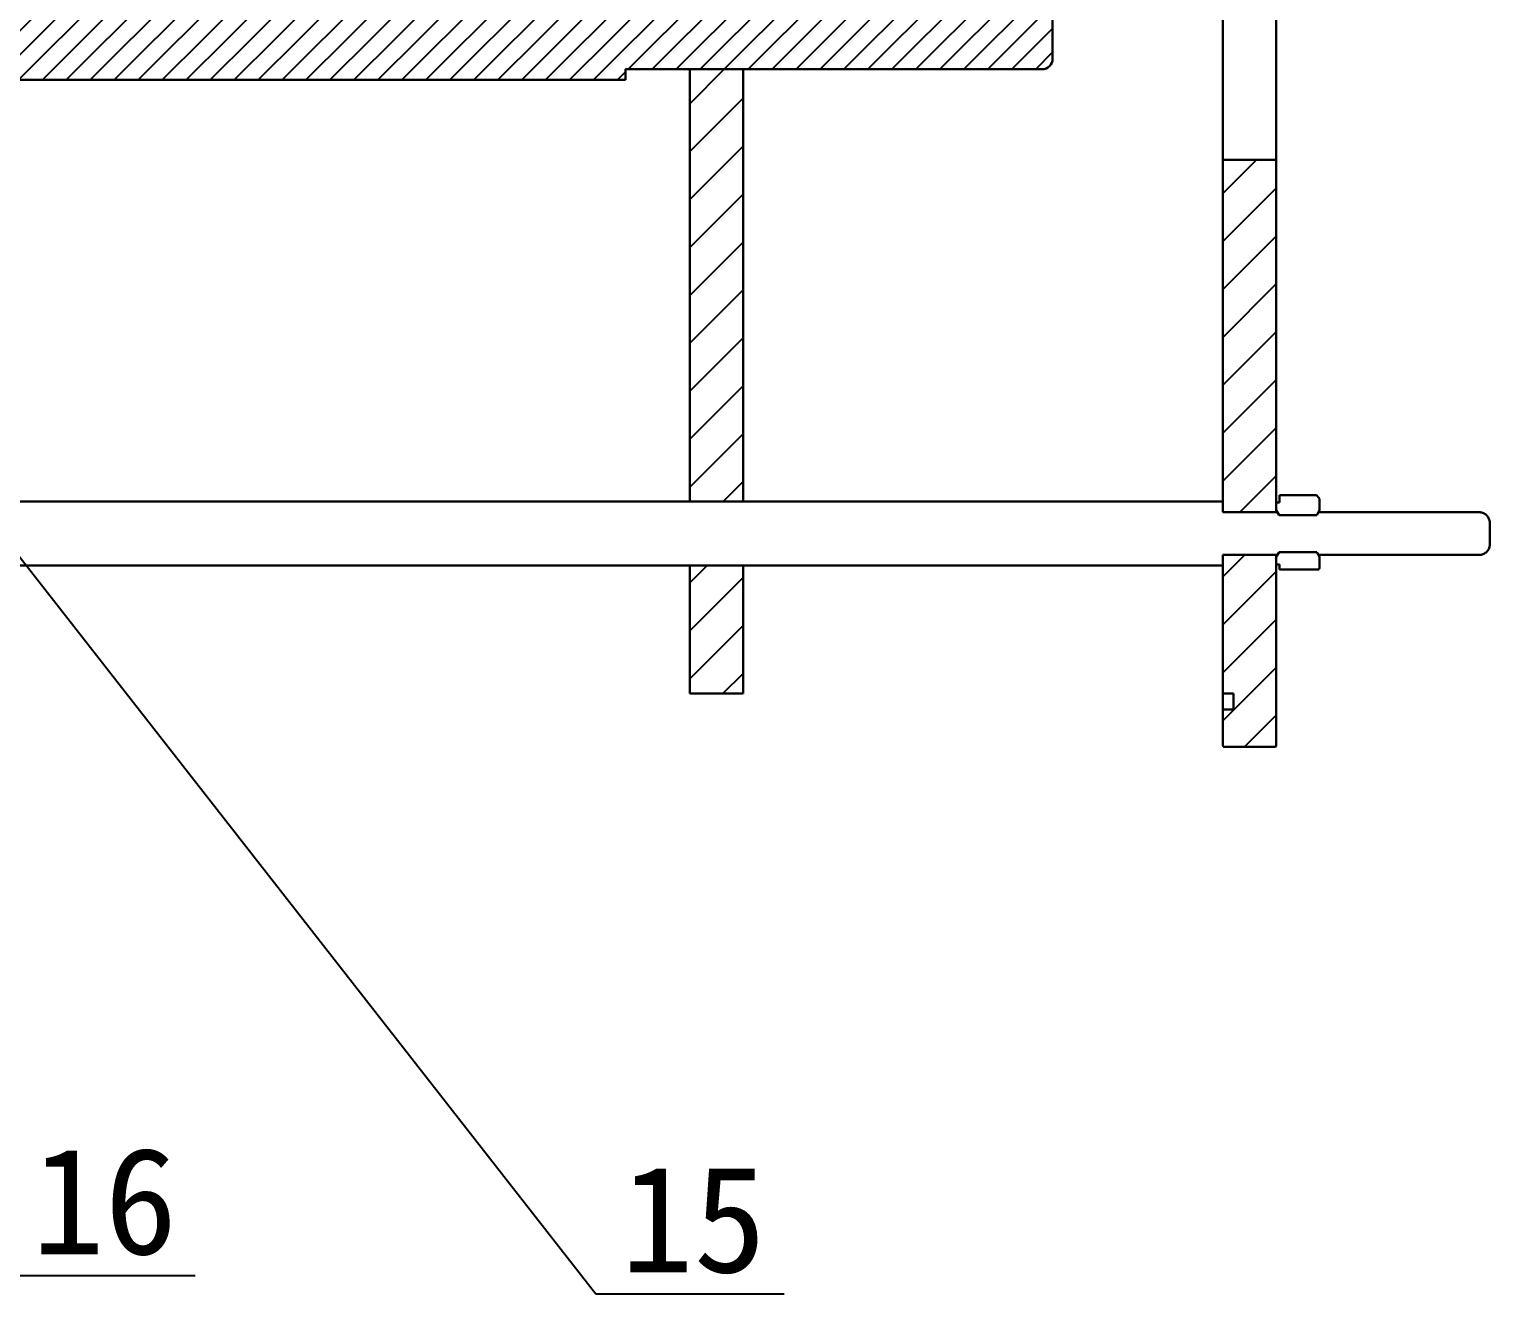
# Model space of a CAD drawing. Header units: millimetres. Extents: x -473 to 6267, y 319 to 3284.
# Drawn here: x 760.5 to 897.3, y 2809 to 2928.6 of the extents above; entities that cross this region are included whole.
import ezdxf
from ezdxf import colors
from ezdxf.entities.mleader import LeaderData, LeaderLine
from ezdxf.math import Vec2, Vec3

# ---------------------------------------------------------------- set-up
doc = ezdxf.new("R2010")
doc.units = ezdxf.units.MM
doc.layers.add('3mm', color=7, linetype='Continuous', lineweight=30)
doc.layers.add('轮廓实线层', color=170, linetype='Continuous')
pattern_1 = [(45, (0, -1039.3188), (-2.245064, 2.245064), [])]

msp = doc.modelspace()

# ---------------------------------------------------------------- hatches: boundary and pattern name
at = {"layer": '轮廓实线层', "true_color": 0x000000}
h = msp.add_hatch(dxfattribs=at)
h.set_pattern_fill('ANSI31', color=18, scale=0.5)
h.set_pattern_definition([(45, (0, -1039.3188), (-1.122532, 1.122532), [])])
h.paths.add_polyline_path([(856.35, 2966.854, 0.4142136), (855.35, 2967.854), (855.35, 2970.354), (852.35, 2974.854), (838.85, 2974.854), (838.85, 2967.854), (822.35, 2967.854), (822.35, 2967.856), (816.35, 2967.856), (816.35, 2968.856), (797.1, 2968.856), (789.6, 2968.856), (762.35, 2968.856), (747.85, 2968.856), (747.85, 2961.356), (746.35, 2961.356), (746.35, 2959.356), (746.35, 2952.606), (745.55, 2952.606), (745.3, 2952.356), (745.3, 2951.356), (728.8, 2951.356), (728.05, 2951.356), (727.8, 2951.106), (727.8, 2947.606), (735.3, 2947.606), (736.051, 2946.356), (735.3, 2945.106), (727.8, 2945.106), (727.8, 2941.606), (728.05, 2941.356), (729.05, 2941.356), (729.05, 2943.106), (743.05, 2943.106), (743.05, 2941.356), (745.3, 2941.356), (745.3, 2940.356), (745.55, 2940.106), (746.35, 2940.106), (746.35, 2933.356), (746.35, 2931.356), (747.85, 2931.356), (747.85, 2923.856), (762.35, 2923.856), (789.6, 2923.856), (797.1, 2923.856), (816.35, 2923.856), (816.35, 2924.856), (822.35, 2924.856), (822.35, 2924.859), (827.35, 2924.859), (855.35, 2924.859, 0.4142136), (856.35, 2925.859)])
at = {"layer": '轮廓实线层'}
h = msp.add_hatch(dxfattribs=at)
h.set_pattern_fill('ANSI31', color=256)
h.set_pattern_definition(pattern_1)
h.paths.add_polyline_path([(827.35, 2924.859), (822.35, 2924.859), (822.35, 2884.359), (827.35, 2884.359)])
h = msp.add_hatch(dxfattribs=at)
h.set_pattern_fill('ANSI31', color=256)
h.set_pattern_definition(pattern_1)
h.paths.add_polyline_path([(877.3, 2916.359), (872.3, 2916.359), (872.3, 2883.354), (877.3, 2883.354)])
h = msp.add_hatch(dxfattribs=at)
h.set_pattern_fill('ANSI31', color=256)
h.set_pattern_definition(pattern_1)
edge = h.paths.add_edge_path()
edge.add_line((877.3, 2879.354), (872.3, 2879.354))
edge.add_line((872.3, 2879.354), (872.3, 2866.359))
edge.add_line((872.3, 2866.359), (873.3, 2866.359))
edge.add_line((873.3, 2866.359), (873.3, 2864.859))
edge.add_line((873.3, 2864.859), (872.3, 2864.859))
edge.add_line((872.3, 2864.859), (872.3, 2861.509))
edge.add_spline(control_points=[(872.3, 2861.509), (872.301, 2861.494), (872.304, 2861.463), (872.327, 2861.419), (872.359, 2861.387), (872.398, 2861.366), (872.428, 2861.359), (872.447, 2861.359), (872.45, 2861.359)], knot_values=[0, 0, 0, 0, 0.1854737, 0.4000818, 0.6146899, 0.7490097, 0.9636178, 1, 1, 1, 1], degree=3, periodic=0)
edge.add_line((872.45, 2861.359), (877.15, 2861.359))
edge.add_spline(control_points=[(877.15, 2861.359), (877.164, 2861.36), (877.194, 2861.362), (877.231, 2861.38), (877.265, 2861.409), (877.29, 2861.447), (877.3, 2861.484), (877.3, 2861.505), (877.3, 2861.509)], knot_values=[0, 0, 0, 0, 0.1704225, 0.3850008, 0.519302, 0.7338803, 0.9484587, 1, 1, 1, 1], degree=3, periodic=0)
edge.add_line((877.3, 2861.509), (877.3, 2879.354))
h = msp.add_hatch(dxfattribs=at)
h.set_pattern_fill('ANSI31', color=256)
h.set_pattern_definition(pattern_1)
h.paths.add_polyline_path([(827.35, 2878.354), (822.35, 2878.354), (822.35, 2866.359), (827.35, 2866.359)])

# ---------------------------------------------------------------- linework, layer by layer
at = {"layer": '3mm', "lineweight": 30}
for p, q in [((856.35, 2966.854), (856.35, 2925.859)), ((872.3, 2931.359), (872.3, 2916.359)), ((877.3, 2931.359), (877.3, 2916.359)), ((762.35, 2923.856), (747.85, 2923.856)), ((789.6, 2923.856), (762.35, 2923.856)), ((797.1, 2923.856), (789.6, 2923.856)), ((797.1, 2923.856), (816.35, 2923.856)), ((816.35, 2924.856), (816.35, 2923.856)), ((816.35, 2924.856), (822.35, 2924.856)), ((822.35, 2924.859), (855.35, 2924.859)), ((827.35, 2924.859), (822.35, 2924.859)), ((822.35, 2924.859), (822.35, 2884.359)), ((827.35, 2924.859), (827.35, 2884.359)), ((877.3, 2916.359), (872.3, 2916.359)), ((872.3, 2883.359), (872.3, 2916.359)), ((877.3, 2883.359), (877.3, 2916.359)), ((872.3, 2884.354), (458.3, 2884.354)), ((822.35, 2884.359), (827.35, 2884.359)), ((822.35, 2884.354), (822.35, 2884.359)), ((827.35, 2884.354), (827.35, 2884.359)), ((872.3, 2884.354), (872.3, 2883.354)), ((881.06, 2884.963), (877.6, 2884.963)), ((877.6, 2884.963), (877.6, 2884.704)), ((877.6, 2884.261), (877.6, 2884.704)), ((881.06, 2884.963), (881.292, 2884.704)), ((881.291, 2884.706), (881.35, 2884.604)), ((881.35, 2884.604), (881.292, 2884.704)), ((881.35, 2883.541), (881.35, 2884.604)), ((877.3, 2883.541), (877.565, 2883.083)), ((881.086, 2883.083), (877.565, 2883.083)), ((877.771, 2883.083), (877.646, 2883.083)), ((878.271, 2883.083), (878.146, 2883.083)), ((878.771, 2883.083), (878.646, 2883.083)), ((879.271, 2883.083), (879.146, 2883.083)), ((879.771, 2883.083), (879.646, 2883.083)), ((880.271, 2883.083), (880.146, 2883.083)), ((880.771, 2883.083), (880.646, 2883.083)), ((881.35, 2883.541), (881.086, 2883.083)), ((896.3, 2883.354), (895.923, 2883.354)), ((897.3, 2882.354), (897.3, 2880.354)), ((872.3, 2866.359), (872.3, 2879.359)), ((872.3, 2879.354), (872.3, 2878.354)), ((877.565, 2879.624), (877.3, 2879.166)), ((877.3, 2861.509), (877.3, 2879.359)), ((877.565, 2879.624), (881.086, 2879.624)), ((879.897, 2879.624), (880.022, 2879.624)), ((880.397, 2879.624), (880.522, 2879.624)), ((880.897, 2879.624), (881.022, 2879.624)), ((881.086, 2879.624), (881.35, 2879.166)), ((881.35, 2878.104), (881.35, 2879.166)), ((896.172, 2879.354), (896.3, 2879.354)), ((896.172, 2879.354), (896.3, 2879.354)), ((458.3, 2878.354), (872.3, 2878.354)), ((827.35, 2878.359), (822.35, 2878.359)), ((822.35, 2878.359), (822.35, 2866.359)), ((827.35, 2878.359), (827.35, 2866.359)), ((877.6, 2878.446), (877.3, 2878.446)), ((877.6, 2878.002), (877.6, 2878.446)), ((877.6, 2878.002), (881.292, 2878.002)), ((822.35, 2866.359), (827.35, 2866.359)), ((872.3, 2866.359), (872.3, 2864.859)), ((873.3, 2866.359), (872.3, 2866.359)), ((873.3, 2864.859), (873.3, 2866.359)), ((873.3, 2864.859), (872.3, 2864.859)), ((872.3, 2861.509), (872.3, 2864.859)), ((872.45, 2861.359), (877.15, 2861.359))]:
    msp.add_line(p, q, dxfattribs=at)
at = {"layer": '3mm'}
for p, q in [((877.3, 2883.541), (877.3, 2884.261)), ((877.6, 2884.261), (877.3, 2884.261)), ((877.408, 2883.354), (872.3, 2883.354)), ((895.923, 2883.354), (881.242, 2883.354)), ((877.408, 2879.354), (872.3, 2879.354)), ((877.3, 2879.166), (877.3, 2878.446)), ((896.172, 2879.354), (881.242, 2879.354)), ((881.35, 2878.104), (881.292, 2878.002))]:
    msp.add_line(p, q, dxfattribs=at)
at = {"layer": '3mm', "lineweight": 30}
msp.add_arc((855.35, 2925.859), 1, 270, 0, dxfattribs=at)
for points, knots in [([(896.3, 2883.354), (896.413, 2883.343), (896.637, 2883.321), (896.937, 2883.148), (897.163, 2882.894), (897.283, 2882.613), (897.295, 2882.427), (897.3, 2882.354)], [0, 0, 0, 0, 0.2146304, 0.4293238, 0.6440173, 0.8587109, 1, 1, 1, 1]), ([(897.3, 2880.354), (897.3, 2880.347), (897.299, 2880.228), (897.254, 2879.996), (897.082, 2879.7), (896.822, 2879.479), (896.545, 2879.368), (896.367, 2879.358), (896.3, 2879.354)], [0, 0, 0, 0, 0.0136469, 0.2283266, 0.4430049, 0.6576826, 0.8723601, 1, 1, 1, 1]), ([(872.45, 2861.359), (872.447, 2861.359), (872.428, 2861.359), (872.398, 2861.366), (872.359, 2861.387), (872.327, 2861.419), (872.304, 2861.463), (872.301, 2861.494), (872.3, 2861.509)], [0, 0, 0, 0, 0.0363822, 0.2509903, 0.3853101, 0.5999182, 0.8145263, 1, 1, 1, 1]), ([(877.3, 2861.509), (877.3, 2861.505), (877.3, 2861.484), (877.29, 2861.447), (877.265, 2861.409), (877.231, 2861.38), (877.194, 2861.362), (877.164, 2861.36), (877.15, 2861.359)], [0, 0, 0, 0, 0.0515413, 0.2661197, 0.480698, 0.6149992, 0.8295775, 1, 1, 1, 1])]:
    msp.add_open_spline(points, degree=3, knots=knots, dxfattribs=at)

# ---------------------------------------------------------------- leaders
ml = msp.add_multileader_mtext('Standard')
ml.set_content('16', color=256)
ml.set_leader_properties()
ml.build(insert=Vec2(0, 0))
ml.multileader.update_dxf_attribs({"text_left_attachment_type": 5, "text_right_attachment_type": 5, "dogleg_length": 0.36, "arrow_head_size": 10})
ctx = ml.context
ctx.base_point, ctx.char_height, ctx.arrow_head_size, ctx.plane_origin = Vec3(758.735, 2811.834), 10, 10, Vec3(696.725, 2916.985)
ctx.left_attachment, ctx.right_attachment = 5, 5
notes = []
notes.append((ctx, [(0, (1, 1, 0), (758.375, 2811.834), (1, 0), 0.36, [(0, [(696.725, 2916.985)], 0, [])])]))
ctx.mtext.insert, ctx.mtext.flow_direction = Vec3(760.735, 2823.834), 5
ml = msp.add_multileader_mtext('Standard')
ml.set_content('15', color=256)
ml.set_leader_properties()
ml.build(insert=Vec2(0, 0))
ml.multileader.update_dxf_attribs({"text_left_attachment_type": 5, "text_right_attachment_type": 5, "dogleg_length": 0.36, "arrow_head_size": 10})
ctx = ml.context
ctx.base_point, ctx.char_height, ctx.arrow_head_size, ctx.plane_origin = Vec3(813.908, 2810.13), 10, 10, Vec3(746.869, 2895.433)
ctx.left_attachment, ctx.right_attachment = 5, 5
notes.append((ctx, [(0, (1, 1, 0), (813.548, 2810.13), (1, 0), 0.36, [(0, [(746.869, 2895.433)], 0, [])])]))
ctx.mtext.insert, ctx.mtext.flow_direction = Vec3(815.908, 2822.13), 5
for ctx, leaders in notes:
    for number, flags, end, landing, length, lines in leaders:
        leader = LeaderData()
        leader.index, (leader.has_last_leader_line, leader.has_dogleg_vector, leader.attachment_direction) = number, flags
        leader.last_leader_point, leader.dogleg_vector, leader.dogleg_length = Vec3(end), Vec3(landing), length
        for number, points, colour, breaks in lines:
            line = LeaderLine()
            line.index, line.vertices, line.color, line.breaks = number, Vec3.list(points), colors.encode_raw_color(colour), breaks
            leader.lines.append(line)
        ctx.leaders.append(leader)

doc.saveas('drawing.dxf')
